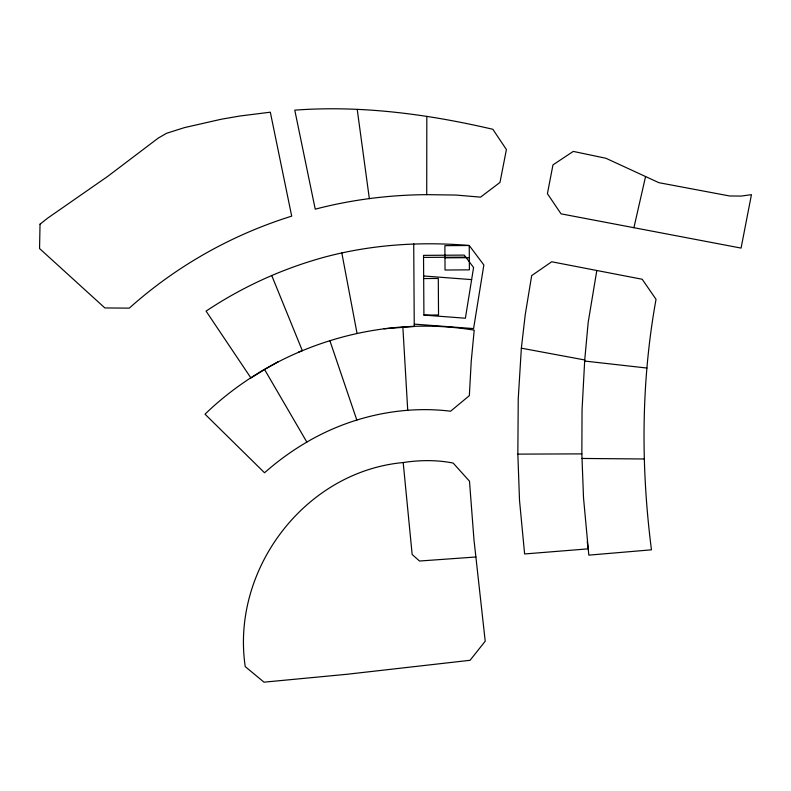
<?xml version="1.0" encoding="UTF-8"?>
<svg xmlns="http://www.w3.org/2000/svg" width="791" height="791" viewBox="0 0 791 791"><rect width="100%" height="100%" fill="white"/><g stroke="black" fill="none" stroke-linecap="round" stroke-linejoin="round"><path stroke-width="1.19" d="M426.725 194.655L455.843 195.051L480.542 197.137L499.981 182.434L506.408 149.558L492.862 129.289C428.109 114.181 361.339 105.203 294.776 110.147L315.233 209.17C351.57 199.668 389.172 194.932 426.725 194.655L426.814 116.386M581.85 453.876L582.047 409.946L584.727 359.964L521.358 348.178L525.254 314.571L531.681 275.604L551.703 261.772L642.203 279.263L656.036 299.324C641.026 381.855 640.789 466.739 651.458 549.824L588.82 555.134L583.511 497.757L581.85 453.876L517.848 454.123L518.243 398.832L521.358 348.178M596.81 270.492L588.188 322.323L584.628 361.042L646.969 368.052M633.917 227.679L645.565 176.541L605.916 158.269L573.277 151.407L552.968 164.894L547.421 193.686L561.056 213.847L741.078 248.087L751.45 194.655L741.266 196.069L729.579 195.97L658.854 182.672L645.565 176.541M306.849 442.09C349.691 416.926 401.126 405.13 450.583 411.211L469.34 395.668L471.238 361.19L474.214 330.163C377.811 314.254 275.278 346.28 205.007 414.177L264.53 472.771C277.592 461.193 291.78 450.89 306.849 442.09L264.58 369.516L250.935 377.989L206.075 311.12C242.392 286.856 282.555 268.594 324.676 257.095C371.74 244.508 420.782 241.374 469.241 245.507L483.855 264.985L473.591 328.601L414.237 324.122M264.58 369.516L278.264 361.675M298.474 352.124L302.32 350.621L271.689 275.416M403.192 462.547C304.743 471.624 230.794 569.658 245.24 666.625L263.996 682.168L346.498 674.327L470.072 660.297L485.219 641.204L473.967 539.699L469.488 481.195L453.174 463.081C436.681 459.789 419.764 460.016 403.192 462.547L412.16 554.501L419.517 561.027L475.915 556.993M384.05 328.749L414.257 326.505L413.713 243.757M423.551 257.411L465.79 257.144M444.967 257.836L469.32 257.678M423.679 278.561L438.293 278.462L438.53 314.986L423.917 315.085L423.531 255.364L464.258 255.097L473.582 267.526L465.395 318.219L423.917 315.085M582.047 458.454L644.25 458.988M423.669 275.99L471.624 279.609M329.896 340.733L356.83 420.07M341.821 252.962L357.067 333.476M357.216 109.425L369.348 198.65M587.258 541.548L588.089 548.855L524.621 553.967L519.509 500.337L517.848 454.123M402.856 326.99L407.721 410.183M40.034 224.169L39.55 248.522L104.867 307.946L129.269 308.144C176.106 266.221 231.694 234.818 291.701 216.141L270.324 112.193L239.98 116L221.371 119.214L184.55 127.588L166.575 133.284L158.151 138.158L107.695 176.393L47.589 218.187L40.034 224.169M469.241 245.507L444.888 245.665L445.046 270.018L469.399 269.86L469.241 245.507"/></g></svg>
